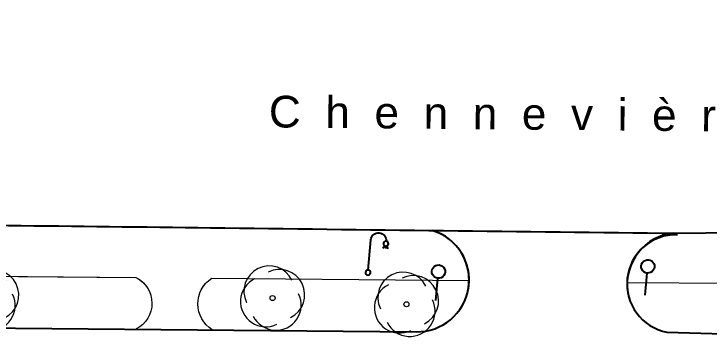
# Model space of a CAD drawing. Extents: x 996 to 1166918, y 537 to 295728.
# Drawn here: x 1106.58 to 1134.04, y 578.69 to 591.95 of the extents above; entities that cross this region are included whole.
import ezdxf

# ---------------------------------------------------------------- set-up
doc = ezdxf.new("R2010")
doc.units = 0
doc.header["$MEASUREMENT"] = 0
doc.linetypes.add('CONTINU', pattern=[0])
doc.layers.get('0').update_dxf_attribs({"linetype": 'CONTINUOUS', "lineweight": 0})
for name, color, linetype in [('BORDURE', 7, 'CONTINU'), ('EP', 4, 'CONTINUOUS'), ('PANNEAUX', 7, 'CONTINUOUS'), ('TEXTE', 7, 'CONTINUOUS')]:
    doc.layers.add(name, color=color, linetype=linetype)
doc.layers.add('CF-TOPO-VEGETATION', color=94, linetype='CONTINUOUS', lineweight=0)
doc.layers.add('DIVERS', color=7, linetype='CONTINU', lineweight=5)
doc.styles.get("Standard").update_dxf_attribs({"font": 'arial.ttf'})

# ---------------------------------------------------------------- blocks, each defined once
blk = doc.blocks.new('BL55', base_point=(1.5, 1))
blk.add_lwpolyline([(1.5, 0.5625, 0.41421356), (1.4375, 0.5, 0.41421356), (1.5, 0.4375, 0.41421356), (1.5625, 0.5, 0.41421356), (1.5, 0.5625), (1.5, 1.3125, -0.41421356), (1.6875, 1.5, -0.41421356), (1.875, 1.3125, 0.41421356), (1.8125, 1.25, 0.41421356), (1.875, 1.1875, 0.41421356), (1.9375, 1.25, 0.41421356), (1.875, 1.3125)], format="xyb")
for points in [[(1.84375, 1.1875), (1.8125, 1.125)], [(1.875, 1.1875), (1.875, 1.125)], [(1.90625, 1.1875), (1.9375, 1.125)]]:
    blk.add_lwpolyline(points)
blk = doc.blocks.new('BL49', base_point=(1.5, 1))
blk.add_lwpolyline([(1.5, 0.5), (1.5, 1.125, -1.008035), (1.5, 1.5, -1.008035), (1.5, 1.125)], format="xyb")
blk = doc.blocks.new('cf30arbre20')
blk.add_circle((0, 0), 0.1)
for centre, start, end in [((0, 0.3), 0, 180), ((-0.3, 0), 90, 270), ((0.3, 0), 270, 90), ((0, -0.3), 180, 0)]:
    blk.add_arc(centre, 1, start, end)

msp = doc.modelspace()

# ---------------------------------------------------------------- linework, layer by layer
at = {"layer": 'BORDURE'}
for points in [[(1036.653, 628.983), (1036.917, 608.864, 0.034657), (1037.046, 607.379, 0.027465), (1037.395, 605.74, 0.021806), (1037.965, 603.947, 0.017481), (1038.754, 602.001, 0.009225), (1039.636, 600.108, 0.011904), (1040.481, 598.475, 0.015874), (1041.29, 597.103, 0.022049), (1042.062, 595.991, 0.021672), (1043.787, 593.948, 0.016245), (1045.949, 591.746, 0.033742), (1048.576, 589.559, 0.028748), (1051.697, 587.562, 0.07511), (1058.724, 584.857, 0.008341), (1060.462, 584.504, 0.010579), (1062.017, 584.249, 0.013799), (1063.388, 584.091, 0.018621), (1064.575, 584.031), (1078.799, 583.882, -0.000316), (1086.18, 583.799, 0.000781), (1098.39, 583.681, -0.000959), (1114.338, 583.512, 0.000319), (1132.761, 583.296)], [(1044.593, 593.093, 0.01006), (1045.949, 591.746, 0.033742), (1048.576, 589.559, 0.028748), (1051.697, 587.562, 0.046589), (1056.02, 585.614, 0.032802), (1060.462, 584.504, 0.010579), (1062.017, 584.249, 0.013799), (1063.388, 584.091, 0.018621), (1064.575, 584.031), (1078.799, 583.882, -0.000316), (1086.18, 583.799, 0.000781), (1098.39, 583.681, -0.000959), (1114.338, 583.512, 0.000319), (1132.761, 583.296)], [(1132.761, 583.296), (1135.071, 583.321), (1144.743, 583.147, -0.001858), (1147.495, 583.085, 0.015767), (1148.814, 583.094, 0.024371), (1151.089, 583.294, 0.020484), (1152.526, 583.551, 0.028143), (1155.106, 584.284, 0.01346), (1156.228, 584.703, 0.011112), (1157.437, 585.223, 0.017265), (1160.117, 586.567, 0.021862), (1162.881, 588.225, -0.000912), (1167.644, 591.657, -0.001635)], [(1132.761, 583.296), (1135.071, 583.321), (1144.743, 583.147, -0.001858), (1147.495, 583.085, 0.015767), (1148.814, 583.094, 0.024371), (1151.089, 583.294, 0.020484), (1152.526, 583.551, 0.028143), (1155.106, 584.284, 0.01346), (1156.228, 584.703, 0.011112), (1157.437, 585.223, 0.017265), (1160.117, 586.567, 0.021862), (1162.881, 588.225, -0.000912), (1167.644, 591.657, -0.001635)], [(1099.384, 583.642, 0.959876), (1099.427, 579.62), (1122.471, 579.411, 0.876233), (1123.098, 583.406)], [(1124.516, 581.029, 0.391095), (1123.098, 583.406)], [(1132.79, 583.238, 0.922382), (1132.379, 579.391), (1135.94, 579.285), (1135.832, 570.598), (1135.825, 570.071)], [(1132.625, 583.297, 0.41566), (1130.818, 581.029, 0.463344)]]:
    msp.add_lwpolyline(points, format="xyb", dxfattribs=at)
at = {"layer": 'DIVERS'}
for points in [[(1095.674, 581.689), (1111.394, 581.55, -0.166598), (1111.914, 581.029, -0.166598)], [(1097.478, 581.673), (1111.394, 581.55, -0.618044), (1111.41, 579.518)], [(1114.41, 579.489, -0.547545), (1114.394, 581.523), (1124.56, 581.432)], [(1113.962, 581.029, -0.138563), (1114.394, 581.523), (1124.56, 581.432)], [(1130.8, 581.353), (1134.9, 581.319, -0.071061), (1135.138, 581.279, -0.042463), (1135.427, 581.161, -0.106551), (1135.717, 580.919, -0.068342), (1135.958, 580.51, -0.074548), (1136.052, 580.154, -0.06052), (1136.046, 579.746, -0.045253), (1135.94, 579.285)], [(1130.8, 581.353), (1134.9, 581.319, -0.071061), (1135.138, 581.279, -0.042463), (1135.427, 581.161, -0.064502), (1135.615, 581.029, -0.064502)]]:
    msp.add_lwpolyline(points, format="xyb", dxfattribs=at)

# ---------------------------------------------------------------- block references
at = {"layer": 'CF-TOPO-VEGETATION', "lineweight": 0, "rotation": 296.1877314899976}
for p in [(1105.497, 580.722), (1116.796, 580.736), (1122.086, 580.491)]:
    msp.add_blockref('cf30arbre20', p, dxfattribs=at)
at = {"layer": 'EP', "xscale": 1.600000000000002, "yscale": 1.600000000000023, "rotation": 354.8591234038923}
msp.add_blockref('BL55', (1120.639, 582.541), dxfattribs=at)
at = {"layer": 'PANNEAUX', "xscale": 1.399999999999997, "yscale": 1.399999999999977, "rotation": 354.859123403894}
for p in [(1123.312, 581.345), (1131.583, 581.55)]:
    msp.add_blockref('BL49', p, dxfattribs=at)

# ---------------------------------------------------------------- texts
at = {"layer": 'TEXTE'}
msp.add_text('C  h  e  n  n  e  v  i  è  r  e  s', height=1.25001, rotation=359.4879, dxfattribs=at).set_placement((1116.645, 587.473))

doc.saveas('drawing.dxf')
